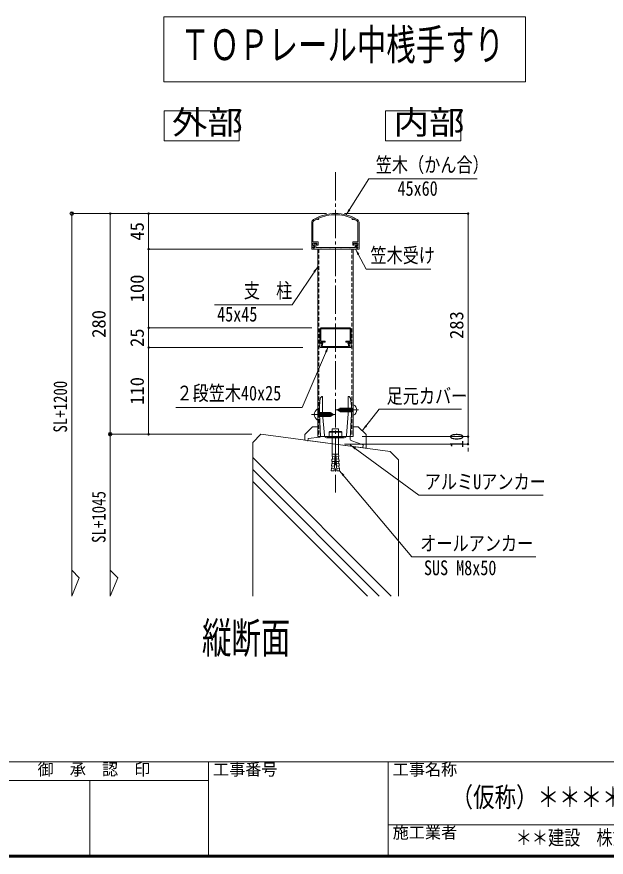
# Model space of a CAD drawing. Units: millimetres at full size. Extents: x -1603 to 1599, y -1129 to 1133.
# Drawn here: x -29 to 719, y -1129 to -63 of the extents above; entities that cross this region are included whole.
import ezdxf
from ezdxf.enums import TextEntityAlignment as Align

# ---------------------------------------------------------------- set-up
doc = ezdxf.new("R2010")
doc.units = ezdxf.units.MM
doc.header["$LTSCALE"] = 4
doc.header["$PDMODE"] = 32
doc.header["$PDSIZE"] = 2
doc.linetypes.add('CHAIN2', pattern=[12, 9, -1, 1, -1])
doc.linetypes.add('DASHED1', pattern=[1.8, 1.2, -0.6])
for name, color, linetype, lineweight in [('0-0_アンカー', 4, 'Continuous', 9), ('0-1_1手摺寸法', 3, 'Continuous', 18), ('0-3_2躯体線', 4, 'Continuous', 9), ('0-4_3中心線', 2, 'CHAIN2', 18), ('0-5_41ｱﾙﾐ', 6, 'Continuous', 18), ('0-7_6ﾊｯﾁﾝｸﾞ', 4, 'Continuous', 9), ('0-B_P4-12', 7, 'Continuous', 18), ('0-C_WAKU', 7, 'Continuous', 18)]:
    doc.layers.add(name, color=color, linetype=linetype, lineweight=lineweight)
doc.layers.add('0-A_MOJI', color=6, linetype='Continuous')
doc.styles.add('ＭＳ ゴシック', font='')
doc.styles.get('ＭＳ ゴシック').set_extended_font_data('MS Gothic')

msp = doc.modelspace()

# ---------------------------------------------------------------- linework, layer by layer
at = {"layer": '0-0_アンカー'}
for p, q in [((157.053, -62.918), (615.958, -62.918)), ((157.053, -145.244), (157.053, -62.918)), ((615.958, -62.918), (615.958, -145.244)), ((615.958, -145.244), (157.053, -145.244)), ((352.41, -357.557), (352.434, -595.557)), ((397.41, -357.557), (397.434, -595.557)), ((354.683, -556.547), (355.683, -546.647)), ((358.683, -544.647), (358.683, -566.747)), ((392.183, -544.647), (391.183, -544.647)), ((391.183, -544.647), (391.183, -566.747)), ((351.933, -560.81), (352.433, -560.81)), ((352.433, -574.31), (352.433, -560.81)), ((352.893, -564.76), (352.433, -568.682)), ((352.433, -565.06), (367.969, -565.06)), ((353.9, -564.76), (353.243, -570.36)), ((354.907, -564.76), (354.25, -570.36)), ((354.683, -556.547), (354.683, -566.977)), ((355.914, -564.76), (355.257, -570.36)), ((356.921, -564.76), (356.264, -570.36)), ((357.928, -564.76), (357.271, -570.36)), ((358.934, -564.76), (358.278, -570.36)), ((359.941, -564.76), (359.284, -570.36)), ((360.948, -564.76), (360.291, -570.36)), ((361.955, -564.76), (361.298, -570.36)), ((362.962, -564.76), (362.305, -570.36)), ((363.969, -564.76), (363.312, -570.36)), ((364.976, -564.76), (364.319, -570.36)), ((365.982, -564.76), (365.326, -570.36)), ((366.989, -564.76), (366.332, -570.36)), ((367.996, -564.76), (367.339, -570.36)), ((367.996, -564.76), (367.339, -570.36)), ((372.433, -567.56), (368.219, -565.127)), ((368.974, -565.005), (368.346, -570.36)), ((377.433, -561.791), (381.647, -559.358)), ((377.433, -561.791), (381.647, -564.224)), ((378.063, -560.87), (378.295, -562.846)), ((379.006, -560.325), (379.375, -563.47)), ((379.949, -559.781), (380.455, -564.093)), ((380.892, -559.236), (381.52, -564.591)), ((381.87, -558.991), (382.527, -564.591)), ((381.87, -558.991), (382.527, -564.591)), ((397.433, -559.291), (381.897, -559.291)), ((397.433, -564.291), (381.897, -564.291)), ((382.877, -558.991), (383.534, -564.591)), ((383.884, -558.991), (384.541, -564.591)), ((384.891, -558.991), (385.548, -564.591)), ((385.898, -558.991), (386.554, -564.591)), ((386.904, -558.991), (387.562, -564.591)), ((387.911, -558.991), (388.568, -564.591)), ((388.918, -558.991), (389.575, -564.591)), ((389.925, -558.991), (390.582, -564.591)), ((390.932, -558.991), (391.589, -564.591)), ((391.939, -558.991), (392.596, -564.591)), ((392.946, -558.991), (393.602, -564.591)), ((393.952, -558.991), (394.609, -564.591)), ((394.959, -558.991), (395.616, -564.591)), ((395.183, -556.547), (395.183, -566.747)), ((395.966, -558.991), (396.623, -564.591)), ((396.973, -558.991), (397.433, -562.914)), ((397.433, -568.541), (397.433, -555.041)), ((397.933, -555.041), (397.433, -555.041)), ((351.933, -574.31), (352.433, -574.31)), ((352.433, -570.06), (367.969, -570.06)), ((354.683, -566.747), (356.148, -595.326)), ((358.683, -566.747), (361.012, -594.193)), ((372.433, -567.56), (368.219, -569.993)), ((369.917, -565.55), (369.412, -569.862)), ((370.86, -566.094), (370.492, -569.238)), ((371.803, -566.638), (371.572, -568.615)), ((391.183, -566.747), (388.883, -594.183)), ((395.183, -566.747), (393.51, -598.14)), ((397.933, -568.541), (397.433, -568.541)), ((335.933, -593.053), (345.933, -583.053)), ((345.933, -583.053), (352.433, -583.053)), ((370.933, -585.82), (370.933, -589.018)), ((370.933, -585.82), (378.933, -585.82)), ((378.933, -585.82), (378.933, -589.018)), ((397.433, -583.053), (403.933, -583.053)), ((413.933, -593.053), (403.933, -583.053)), ((335.933, -593.053), (335.933, -599.955)), ((340.4, -597.821), (355.234, -596.299)), ((352.433, -595.557), (397.434, -595.557)), ((363.636, -597.003), (385.958, -597.003)), ((364.933, -596.018), (364.933, -597.003)), ((364.933, -596.018), (384.933, -596.018)), ((364.933, -597.003), (384.933, -597.003)), ((366.933, -590.018), (366.933, -596.018)), ((366.933, -590.018), (382.933, -590.018)), ((368.933, -589.018), (380.933, -589.018)), ((370.952, -597.003), (370.903, -617.834)), ((370.933, -590.018), (370.933, -596.018)), ((378.933, -590.018), (378.933, -596.018)), ((378.933, -597.003), (378.933, -618.065)), ((382.933, -590.018), (382.933, -596.018)), ((384.933, -596.018), (384.933, -597.003)), ((413.933, -593.053), (413.933, -610.349)), ((335.933, -599.955), (413.933, -610.349)), ((339.853, -601.385), (340.4, -597.821)), ((410.034, -606.208), (395.665, -601.092)), ((409.702, -609.785), (410.034, -606.208)), ((370.903, -617.834), (370.73, -620.828)), ((374.397, -618.035), (370.903, -617.834)), ((374.433, -617.563), (373.187, -639.018)), ((375.433, -617.563), (374.433, -617.563)), ((375.433, -617.563), (376.68, -639.018)), ((375.469, -618.035), (378.963, -617.834)), ((378.963, -617.834), (379.136, -620.828)), ((370.538, -624.158), (370.366, -627.153)), ((370.366, -627.153), (373.848, -627.354)), ((370.558, -623.824), (370.385, -626.819)), ((370.558, -623.824), (374.038, -624.024)), ((370.865, -627.182), (370.711, -629.842)), ((370.865, -627.182), (370.716, -629.758)), ((370.73, -620.828), (374.21, -621.029)), ((371.23, -620.857), (371.057, -623.852)), ((371.21, -621.191), (371.057, -623.852)), ((379.136, -620.828), (375.656, -621.029)), ((379.309, -623.824), (375.829, -624.024)), ((378.637, -620.857), (378.81, -623.852)), ((378.656, -621.191), (378.81, -623.852)), ((379.002, -627.182), (379.15, -629.758)), ((379.002, -627.182), (379.155, -629.842)), ((379.309, -623.824), (379.482, -626.819)), ((369.866, -635.804), (369.693, -638.816)), ((373.145, -639.015), (369.693, -638.816)), ((369.866, -635.804), (373.347, -636.004)), ((370.212, -629.814), (370.039, -632.809)), ((370.039, -632.809), (373.52, -633.01)), ((370.212, -629.814), (373.692, -630.014)), ((370.538, -632.838), (370.366, -635.832)), ((379.654, -629.814), (376.174, -630.014)), ((380, -635.804), (376.52, -636.004)), ((376.721, -639.015), (380.174, -638.816)), ((379.328, -632.838), (379.501, -635.832)), ((380, -635.804), (380.174, -638.816))]:
    msp.add_line(p, q, dxfattribs=at)
at = {"layer": '0-0_アンカー', "linetype": 'CHAIN2'}
for p, q in [((374.933, -561.791), (403.982, -561.791)), ((374.933, -567.56), (344.455, -567.56))]:
    msp.add_line(p, q, dxfattribs=at)
at = {"layer": '0-0_アンカー'}
for points in [[(388.542, -314.27), (417.116, -268.458), (554.659, -268.458)], [(400.411, -357.557), (414.045, -383.096), (495.784, -383.096)], [(352.415, -380.106), (319.814, -428.396), (221.562, -428.396)], [(366.039, -480.996), (332.69, -558.484), (172.415, -558.484)], [(358.683, -544.647), (357.683, -544.647), (355.683, -546.647)], [(392.183, -544.647), (394.183, -546.647), (395.183, -556.547)], [(408.933, -588.053), (430.564, -560.705), (534.768, -560.705)], [(393.775, -606.068), (480.901, -669.686), (638.391, -669.686)], [(379.328, -624.158), (379.501, -627.153), (376.019, -627.354)], [(379.654, -629.814), (379.827, -632.809), (376.347, -633.01)], [(380.174, -638.816), (471.825, -748.168), (629.314, -748.168)]]:
    msp.add_lwpolyline(points, dxfattribs=at)
for centre, radius, start, end in [((355.628, -567.56), 7.695, 118.699, 241.301), ((367.969, -565.56), 0.5, 60, 90), ((381.897, -559.791), 0.5, 90, 120), ((381.897, -563.791), 0.5, 240, 270), ((394.238, -561.791), 7.695, 298.699, 61.301), ((367.969, -569.56), 0.5, 270, 300), ((355.148, -595.313), 1, 274.878, 359.216), ((364.012, -594.026), 3, 183.181, 262.811), ((368.933, -591.518), 2.5, 36.87, 143.13), ((374.933, -597.518), 8.5, 61.928, 118.072), ((380.933, -591.518), 2.5, 36.87, 143.13), ((385.889, -593.996), 3, 271.307, 356.429), ((396.51, -598.231), 3, 178.267, 253.526)]:
    msp.add_arc(centre, radius, start, end, dxfattribs=at)
for points in [[(391.533, -306.85), (393.89, -308.32), (388.542, -314.27)], [(405.347, -363.853), (402.896, -365.162), (400.411, -357.557)], [(349.158, -387.414), (346.855, -385.859), (352.415, -380.106)], [(364.2, -488.782), (361.648, -487.684), (366.039, -480.996)], [(412.731, -581.012), (414.91, -582.736), (408.933, -588.053)], [(400.957, -609.592), (399.319, -611.836), (393.775, -606.068)], [(386.299, -643.962), (384.17, -645.746), (380.174, -638.816)]]:
    msp.add_solid(points, dxfattribs=at)
at = {"layer": '0-1_1手摺寸法'}
for p, q in [((363.423, -312.557), (40.33, -312.557)), ((40.33, -314.857), (40.33, -317.157)), ((40.33, -317.157), (40.33, -797.877)), ((363.423, -312.557), (89.174, -312.557)), ((89.174, -592.557), (89.174, -312.557)), ((89.174, -317.157), (89.174, -587.957)), ((363.423, -312.557), (137.791, -312.557)), ((137.791, -357.557), (137.791, -312.557)), ((137.791, -317.157), (137.791, -352.957)), ((386.423, -312.557), (543.245, -312.557)), ((543.245, -595.557), (543.245, -312.557)), ((543.245, -317.157), (543.245, -590.957)), ((333.423, -357.557), (137.791, -357.557)), ((333.423, -357.557), (137.791, -357.557)), ((137.791, -457.557), (137.791, -357.557)), ((137.791, -362.157), (137.791, -452.957)), ((137.791, -452.957), (137.791, -448.357)), ((344.916, -457.557), (137.791, -457.557)), ((332.966, -457.557), (137.791, -457.557)), ((137.791, -457.557), (137.791, -482.557)), ((137.791, -482.557), (137.791, -457.557)), ((333.423, -482.557), (137.791, -482.557)), ((333.423, -482.557), (137.791, -482.557)), ((137.791, -592.557), (137.791, -482.557)), ((137.791, -487.157), (137.791, -491.757)), ((137.791, -487.157), (137.791, -587.957)), ((543.245, -590.957), (543.245, -586.357)), ((268.918, -592.557), (89.174, -592.557)), ((268.918, -592.557), (89.174, -592.557)), ((89.174, -594.857), (89.174, -597.157)), ((200.149, -592.557), (137.791, -592.557)), ((408.933, -595.557), (543.245, -595.557)), ((408.933, -595.557), (543.245, -595.557)), ((89.174, -597.157), (89.174, -797.877)), ((386.433, -605.152), (543.245, -605.152)), ((543.245, -609.752), (543.245, -614.352)), ((49.892, -774.792), (40.33, -765.23)), ((40.33, -797.877), (49.892, -774.792))]:
    msp.add_line(p, q, dxfattribs=at)
for points in [[(543.245, -595.557), (543.245, -605.152), (543.245, -595.557)], [(89.174, -797.877), (98.736, -774.792), (89.174, -765.23)]]:
    msp.add_lwpolyline(points, dxfattribs=at)
for centre, radius in [((40.33, -312.557), 2.3), ((40.33, -312.557), 1.15), ((89.174, -592.557), 2.3), ((89.174, -592.557), 1.15)]:
    msp.add_circle(centre, radius, dxfattribs=at)
for p in [(89.174, -312.557), (137.791, -312.557), (543.245, -312.557), (137.791, -357.557), (137.791, -457.557), (137.791, -482.557), (89.174, -592.557), (137.791, -592.557), (543.245, -595.557), (543.245, -605.152)]:
    msp.add_point(p, dxfattribs=at)
at = {"layer": '0-3_2躯体線'}
for p, q in [((280.418, -592.557), (269.911, -603.064)), ((444.405, -614.41), (280.418, -592.557)), ((269.911, -797.877), (269.911, -603.064)), ((454.911, -624.916), (444.405, -614.41)), ((454.911, -797.877), (454.911, -624.916))]:
    msp.add_line(p, q, dxfattribs=at)
at = {"layer": '0-4_3中心線'}
msp.add_line((374.91, -259.928), (374.923, -666.419), dxfattribs=at)
at = {"layer": '0-5_41ｱﾙﾐ'}
for p, q in [((344.923, -357.557), (344.923, -323.968)), ((346.423, -348.557), (346.423, -323.968)), ((403.423, -348.557), (403.423, -323.968)), ((404.923, -357.557), (404.923, -323.968)), ((352.923, -348.557), (346.423, -348.557)), ((346.423, -353.257), (346.423, -350.057)), ((351.423, -350.057), (346.423, -350.057)), ((348.252, -350.77), (347.511, -352.994)), ((348.964, -350.257), (349.173, -350.257)), ((349.923, -355.757), (349.923, -351.007)), ((351.423, -352.557), (351.423, -350.057)), ((352.923, -352.557), (352.923, -348.557)), ((396.923, -348.557), (403.423, -348.557)), ((396.923, -352.557), (396.923, -348.557)), ((398.423, -350.057), (403.423, -350.057)), ((398.423, -352.557), (398.423, -350.057)), ((399.923, -355.757), (399.923, -351.007)), ((400.882, -350.257), (400.673, -350.257)), ((401.594, -350.77), (402.335, -352.994)), ((403.423, -353.257), (403.423, -350.057)), ((347.423, -357.557), (344.923, -357.557)), ((348.05, -353.257), (346.423, -353.257)), ((346.423, -356.057), (346.423, -354.757)), ((346.423, -356.057), (346.423, -354.757)), ((347.423, -354.757), (346.423, -354.757)), ((347.423, -356.057), (346.423, -356.057)), ((347.423, -354.757), (348.216, -353.568)), ((347.423, -357.557), (347.423, -356.057)), ((347.423, -357.557), (347.423, -356.557)), ((347.423, -357.557), (402.423, -357.557)), ((347.701, -353.257), (348.423, -353.257)), ((348.423, -356.057), (347.923, -356.057)), ((348.423, -356.057), (348.423, -353.257)), ((348.423, -353.257), (348.423, -353.266)), ((356.323, -355.757), (349.923, -355.757)), ((356.323, -355.757), (349.923, -355.757)), ((352.923, -352.557), (351.423, -352.557)), ((356.454, -355.964), (356.323, -355.757)), ((356.792, -355.964), (356.923, -355.757)), ((367.623, -355.757), (356.923, -355.757)), ((367.623, -355.757), (356.923, -355.757)), ((367.754, -355.964), (367.623, -355.757)), ((368.092, -355.964), (368.223, -355.757)), ((374.923, -355.757), (368.223, -355.757)), ((374.923, -355.757), (368.223, -355.757)), ((374.923, -355.757), (381.623, -355.757)), ((374.923, -355.757), (381.623, -355.757)), ((381.754, -355.964), (381.623, -355.757)), ((382.092, -355.964), (382.223, -355.757)), ((382.223, -355.757), (392.923, -355.757)), ((382.223, -355.757), (392.923, -355.757)), ((393.054, -355.964), (392.923, -355.757)), ((393.392, -355.964), (393.523, -355.757)), ((393.523, -355.757), (399.923, -355.757)), ((393.523, -355.757), (399.923, -355.757)), ((396.923, -352.557), (398.423, -352.557)), ((401.423, -356.057), (401.423, -353.257)), ((401.423, -356.057), (401.923, -356.057)), ((402.423, -354.757), (401.63, -353.568)), ((401.797, -353.257), (403.423, -353.257)), ((402.423, -354.757), (403.423, -354.757)), ((402.423, -356.057), (403.423, -356.057)), ((402.423, -357.557), (402.423, -356.057)), ((402.423, -357.557), (402.423, -356.557)), ((402.423, -357.557), (404.923, -357.557)), ((403.423, -356.057), (403.423, -354.757)), ((403.423, -356.057), (403.423, -354.757)), ((374.916, -457.557), (356.416, -457.557)), ((374.916, -457.557), (393.416, -457.557)), ((354.916, -459.057), (354.916, -481.057)), ((356.216, -458.857), (356.216, -474.557)), ((367.616, -458.857), (356.216, -458.857)), ((367.748, -458.65), (367.616, -458.857)), ((368.086, -458.65), (368.216, -458.857)), ((369.116, -458.857), (368.216, -458.857)), ((369.248, -458.65), (369.116, -458.857)), ((369.586, -458.65), (369.716, -458.857)), ((380.248, -458.65), (380.116, -458.857)), ((380.586, -458.65), (380.716, -458.857)), ((380.716, -458.857), (381.616, -458.857)), ((381.748, -458.65), (381.616, -458.857)), ((382.086, -458.65), (382.216, -458.857)), ((382.216, -458.857), (393.616, -458.857)), ((393.616, -458.857), (393.616, -474.557)), ((394.916, -459.057), (394.916, -481.057)), ((356.216, -474.557), (361.916, -474.557)), ((356.216, -475.757), (361.916, -475.757)), ((356.216, -475.757), (356.216, -477.557)), ((356.216, -477.557), (357.35, -477.557)), ((356.749, -482.329), (357.9, -477.546)), ((357.645, -477.916), (356.75, -482.389)), ((356.894, -477.546), (357.9, -477.546)), ((361.916, -474.557), (361.916, -475.757)), ((387.916, -474.557), (387.916, -475.757)), ((393.616, -474.557), (387.916, -474.557)), ((393.616, -475.757), (387.916, -475.757)), ((391.69, -481.057), (391.287, -478.237)), ((393.002, -477.538), (391.996, -477.538)), ((393.084, -482.329), (391.996, -477.538)), ((392.188, -477.916), (393.083, -482.389)), ((393.616, -477.557), (392.482, -477.557)), ((393.616, -475.757), (393.616, -477.557)), ((392.886, -482.557), (356.947, -482.557)), ((374.753, -481.264), (374.622, -481.057)), ((375.091, -481.264), (375.222, -481.057)), ((375.222, -481.057), (391.69, -481.057))]:
    msp.add_line(p, q, dxfattribs=at)
at = {"layer": '0-5_41ｱﾙﾐ', "linetype": 'DASHED1'}
for p, q in [((353.91, -357.557), (353.934, -595.557)), ((395.91, -357.557), (395.934, -595.557))]:
    msp.add_line(p, q, dxfattribs=at)
at = {"layer": '0-5_41ｱﾙﾐ'}
for points in [[(402.146, -353.257), (401.423, -353.257), (401.423, -353.266)], [(374.748, -458.65), (374.616, -458.857), (369.716, -458.857)], [(375.086, -458.65), (375.216, -458.857), (380.116, -458.857)], [(374.622, -481.057), (358.143, -481.057), (358.546, -478.237)]]:
    msp.add_lwpolyline(points, dxfattribs=at)
for centre, radius, start, end in [((374.923, -367.557), 55, 90, 120.328), ((374.923, -367.557), 53.5, 115.693, 120.328), ((352.673, -319.019), 1, 199.126, 30.128), ((374.923, -367.557), 53.5, 90, 113.561), ((374.923, -367.557), 55, 59.672, 90), ((374.923, -367.557), 53.5, 66.439, 90), ((397.173, -319.019), 1, 149.872, 340.874), ((374.923, -367.557), 53.5, 59.672, 64.307), ((349.423, -323.968), 4.5, 120.328, 180), ((349.423, -323.968), 3, 120.328, 180), ((400.423, -323.968), 3, 0, 59.672), ((400.423, -323.968), 4.5, 0, 59.672), ((348.964, -351.007), 0.75, 90, 161.565), ((349.173, -351.007), 0.75, 0, 90), ((400.673, -351.007), 0.75, 90, 180), ((400.882, -351.007), 0.75, 18.435, 90), ((347.923, -356.557), 0.5, 90, 180), ((347.701, -353.057), 0.2, 161.565, 270), ((348.05, -353.457), 0.2, 326.31, 90), ((356.623, -355.857), 0.2, 212.334, 327.666), ((367.923, -355.857), 0.2, 212.334, 327.666), ((381.923, -355.857), 0.2, 212.334, 327.666), ((393.223, -355.857), 0.2, 212.334, 327.666), ((401.797, -353.457), 0.2, 90, 213.69), ((401.923, -356.557), 0.5, 0, 90), ((402.146, -353.057), 0.2, 270, 18.435), ((356.416, -459.057), 1.5, 90, 180), ((393.416, -459.057), 1.5, 0, 90), ((367.916, -458.757), 0.2, 32.334, 147.666), ((369.416, -458.757), 0.2, 32.334, 147.666), ((374.916, -458.757), 0.2, 90, 147.666), ((374.916, -458.757), 0.2, 32.334, 90), ((380.416, -458.757), 0.2, 32.334, 147.666), ((381.916, -458.757), 0.2, 32.334, 147.666), ((357.972, -477.29), 1.108, 301.223, 193.327), ((357.35, -477.857), 0.3, 348.69, 90), ((391.904, -477.299), 1.123, 347.681, 236.666), ((392.482, -477.857), 0.3, 90, 191.31), ((356.416, -481.057), 1.5, 180, 276.071), ((356.554, -482.35), 0.2, 276.071, 348.69), ((356.947, -482.357), 0.2, 171.87, 270), ((356.947, -482.357), 0.2, 171.87, 270), ((374.922, -481.157), 0.2, 212.334, 270), ((374.922, -481.157), 0.2, 270, 327.666), ((392.886, -482.357), 0.2, 270, 8.13), ((393.279, -482.35), 0.2, 191.31, 263.929), ((393.416, -481.057), 1.5, 263.929, 0)]:
    msp.add_arc(centre, radius, start, end, dxfattribs=at)
at = {"layer": '0-7_6ﾊｯﾁﾝｸﾞ'}
for p, q in [((269.911, -622.228), (445.56, -797.877)), ((269.911, -637.3), (430.488, -797.877)), ((269.911, -652.371), (415.418, -797.877))]:
    msp.add_line(p, q, dxfattribs=at)
at = {"layer": '0-B_P4-12'}
msp.add_line((157.39, -182.337), (157.39, -220.347), dxfattribs=at)
msp.add_lwpolyline([(157.39, -220.347), (252.715, -220.347), (252.715, -182.336), (157.39, -182.336)], dxfattribs=at)
msp.add_lwpolyline([(438.631, -220.347), (533.956, -220.347), (533.956, -182.336), (438.631, -182.336)], close=True, dxfattribs=at)
at = {"layer": '0-C_WAKU'}
for p, q in [((-1602, -1008), (1598, -1008)), ((214, -1008), (214, -1128)), ((442, -1008), (442, -1128)), ((-87.333, -1032), (214, -1032)), ((63.333, -1032), (63.333, -1128)), ((442, -1088), (1450, -1088)), ((-1603.2, -1129.2), (1599.2, -1129.2)), ((-1602.6, -1128.6), (1598.6, -1128.6)), ((-1602, -1128), (1598, -1128)), ((-1601.4, -1127.4), (1597.4, -1127.4)), ((-1600.8, -1126.8), (1596.8, -1126.8))]:
    msp.add_line(p, q, dxfattribs=at)

# ---------------------------------------------------------------- texts
at = {"layer": '0-0_アンカー', "style": 'ＭＳ ゴシック'}
for s, height, width, p in [('ＴＯＰレール中桟手すり', 39.1, 0.7, (178.116, -129.628)), ('笠木（かん合）', 18.77, 0.8, (426.117, -265.707)), ('45x60', 18.77, 0.8, (453.678, -295.64)), ('笠木受け', 18.77, 0.8, (419.277, -380.582)), ('支\u3000柱', 18.77, 0.8, (258.631, -425.221)), ('45x45', 18.77, 0.8, (224.755, -455.154)), ('２段笠木40x25', 18.77, 0.8, (173.122, -555.341)), ('足元カバー', 18.77, 0.8, (439.814, -558.949)), ('アルミUアンカー', 18.77, 0.8, (488.257, -667.755)), ('オールアンカー', 18.77, 0.8, (482.528, -746.026)), ('SUS M8x50', 18.77, 0.8, (487.264, -777.01)), ('縦断面', 39.1, 0.7, (205.587, -882.263)), ('（仮称）＊＊＊＊＊＊新築工事', 25.02, 0.8, (522.245, -1073.027)), ('＊＊建設\u3000株式会社\u3000殿', 18.77, 0.8, (603.728, -1119.481))]:
    msp.add_text(s, height=height, dxfattribs=dict(at, width=width)).set_placement(p, align=Align.BOTTOM_LEFT)
at = {"layer": '0-1_1手摺寸法', "style": 'ＭＳ ゴシック'}
for s, p in [('45', (136.973, -346.833)), ('100', (136.973, -425.221)), ('280', (88.355, -470.221)), ('283', (542.427, -471.721)), ('25', (136.973, -481.833)), ('110', (136.973, -555.221))]:
    msp.add_text(s, height=17.27, rotation=90, dxfattribs=at).set_placement(p, align=Align.BOTTOM_LEFT)
at = {"layer": '0-1_1手摺寸法', "color": 7, "style": 'ＭＳ ゴシック', "width": 0.8}
for s, p in [('SL+1200', (39.511, -590.49)), ('10', (542.426, -609.775)), ('SL+1045', (88.355, -730.49))]:
    msp.add_text(s, height=17.27, rotation=90, dxfattribs=at).set_placement(p, align=Align.BOTTOM_LEFT)
at = {"layer": '0-A_MOJI', "style": 'ＭＳ ゴシック'}
for s, p in [('御  承  認  印', (-3.106, -1029.842)), ('工事番号', (219.508, -1029.842)), ('工事名称', (447.508, -1029.842)), ('施工業者', (447.508, -1109.842))]:
    msp.add_text(s, height=15.01, dxfattribs=at).set_placement(p, align=Align.BOTTOM_LEFT)
at = {"layer": '0-B_P4-12', "style": 'ＭＳ ゴシック', "width": 1.1}
for s, p in [('外部', (167.449, -220.81)), ('内部', (448.69, -220.81))]:
    msp.add_text(s, height=30.03, dxfattribs=at).set_placement(p, align=Align.BOTTOM_LEFT)

doc.saveas('drawing.dxf')
